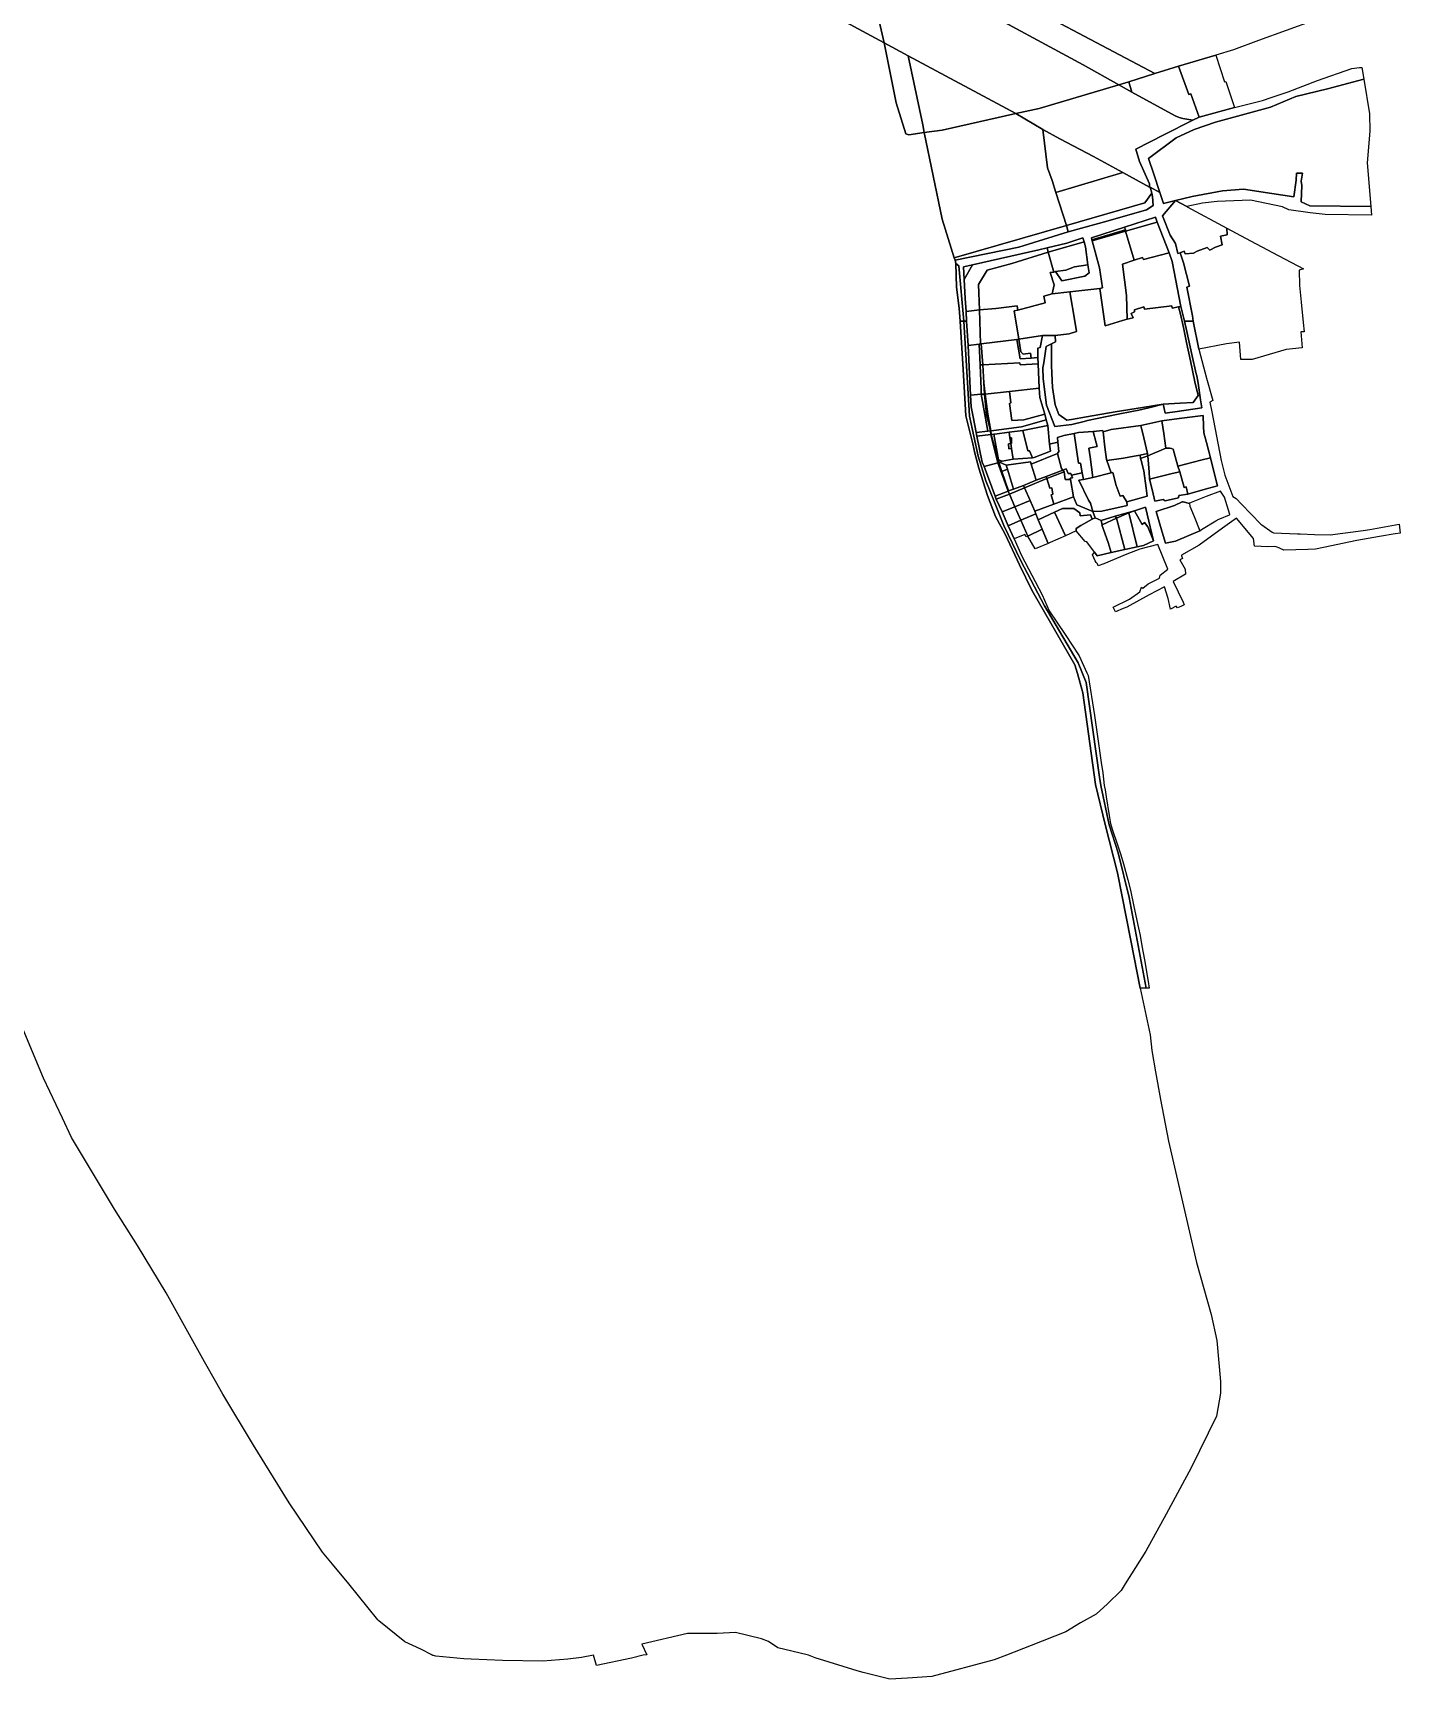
# Model space of a CAD drawing. Header units: feet. Extents: x -1222 to 199575, y -502 to 454509.
# Drawn here: x 332.6 to 742.5, y -501.9 to -8.4 of the extents above; entities that cross this region are included whole.
import ezdxf

# ---------------------------------------------------------------- set-up
doc = ezdxf.new("R2010")
doc.units = ezdxf.units.FT
doc.header["$MEASUREMENT"] = 0
doc.layers.add('지적', color=7, linetype='CONTINUOUS')

msp = doc.modelspace()

# ---------------------------------------------------------------- linework, layer by layer
at = {"layer": '지적', "color": 20}
for points in [[(587.85, -11.35), (553.14, 7.49), (501.83, 35.26), (523.51, 35.38), (545.65, 32.24), (553.14, 29.83), (562.99, 26.06), (578.7, 17.07), (580.8, 14.67), (582.75, 10.89), (587.85, -11.35)], [(595.01, -15.26), (599.43, -35.91), (599.85, -38.26), (595.24, -38.89), (594.35, -38.63), (591.39, -29.31), (587.85, -11.35), (595.01, -15.26)], [(627.3, -32.51), (605.26, -37.52), (599.85, -38.26), (599.43, -35.91), (595.01, -15.26), (627.3, -32.51)], [(661.14, -23.02), (669.01, -20.52), (676.12, -18.37), (679.14, -26.78), (679.74, -26.62), (682.3, -33.67), (680.33, -34.55), (677.36, -33.99), (676.28, -33.74), (675.06, -33.25), (662.04, -26.15), (661.14, -23.02)], [(731.01, -18.78), (731.64, -22.21), (720.75, -25.15), (711.31, -27.45), (703.65, -30.61), (687.22, -35.15), (680.77, -37.3), (675.41, -39.78), (667.08, -46.02), (668.71, -50.71), (670.5, -56.18), (667.56, -54.64), (667.43, -54.57), (667.39, -53.64), (664.35, -46.93), (663.29, -43.22), (671.72, -38.87), (680.33, -34.55), (682.3, -33.67), (692.91, -30.77), (701.27, -28.58), (703.84, -27.73), (708.97, -25.98), (717.8, -22.6), (728.07, -19.08), (730.38, -18.75), (731.01, -18.78)], [(687.26, -15.01), (689.83, -23.01), (690.24, -22.94), (692.91, -30.77), (682.3, -33.67), (679.74, -26.62), (679.14, -26.78), (676.12, -18.37), (687.26, -15.01)], [(658.19, -23.96), (662.04, -26.15), (675.06, -33.25), (676.28, -33.74), (677.36, -33.99), (680.33, -34.55), (671.72, -38.87), (663.29, -43.22), (664.35, -46.93), (667.39, -53.64), (667.43, -54.57), (659.41, -50.2), (650.61, -45.45), (640.52, -40.07), (635.44, -37.31), (627.3, -32.51), (634.31, -30.98), (658.19, -23.96)], [(661.14, -23.02), (662.04, -26.15), (658.19, -23.96), (661.14, -23.02)], [(670.5, -56.18), (668.71, -50.71), (667.08, -46.02), (675.41, -39.78), (680.77, -37.3), (687.22, -35.15), (703.65, -30.61), (711.31, -27.45), (720.75, -25.15), (731.64, -22.21), (733.36, -32.64), (733.44, -37.83), (732.7, -47.34), (733.77, -60.45), (715.46, -60.16), (712.91, -59), (713.1, -54.08), (712.85, -52.83), (713.25, -50.42), (711.44, -50.41), (711.35, -52.49), (710.71, -57.54), (704.03, -56.55), (695.54, -55.19), (689.3, -55.67), (680.13, -57.4), (675.19, -58.64), (671.57, -59.52), (670.5, -56.18)], [(627.3, -32.51), (635.44, -37.31), (636.77, -48.85), (638.15, -52.56), (639.32, -56.16), (642.48, -66.13), (608.79, -75.82), (605.2, -64.22), (599.85, -38.26), (605.26, -37.52), (627.3, -32.51)], [(659.41, -50.2), (639.32, -56.16), (638.15, -52.56), (636.77, -48.85), (635.44, -37.31), (640.52, -40.07), (650.61, -45.45), (659.41, -50.2)], [(667.43, -54.57), (667.56, -54.64), (668.07, -56.36), (665.97, -59.28), (642.48, -66.13), (639.32, -56.16), (659.41, -50.2), (667.43, -54.57)], [(675.19, -58.64), (680.13, -57.4), (689.3, -55.67), (695.54, -55.19), (704.03, -56.55), (710.71, -57.54), (711.35, -52.49), (711.44, -50.41), (713.25, -50.42), (712.85, -52.83), (713.1, -54.08), (712.91, -59), (715.46, -60.16), (733.77, -60.45), (733.94, -62.96), (720.05, -62.79), (715.56, -62.28), (709.2, -61.36), (707.29, -60.48), (697.72, -58.46), (687.65, -58.88), (683.29, -59.44), (678.57, -60.36), (675.19, -58.64)], [(667.56, -54.64), (670.5, -56.18), (671.57, -59.52), (675.19, -58.64), (671.27, -63.21), (673.56, -69.04), (675.19, -71.48), (675.88, -74.47), (676.6, -74.34), (677.6, -77.31), (679.35, -84.29), (678.59, -84.59), (680.25, -93.23), (680.49, -94.75), (677.93, -94.75), (677.13, -91.56), (676.8, -90.37), (674.17, -76.94), (673.27, -74.27), (669.66, -65.14), (669.2, -63.57), (659.9, -66.62), (649.95, -69.8), (650.12, -70.43), (650.22, -70.71), (652.39, -78.77), (653.27, -84.8), (652.48, -84.98), (643.51, -85.98), (638.21, -86.6), (638.79, -83.88), (637.6, -80.2), (638.69, -80.05), (639.16, -79.92), (641.06, -82.71), (647.99, -81.28), (649.26, -80.25), (648.91, -77.92), (648.2, -72.49), (647.75, -71.01), (647.36, -69.81), (642.61, -71.38), (636.71, -72.82), (634.22, -73.44), (614.32, -77.93), (611.61, -78.52), (611.78, -82.26), (612.13, -87.96), (612.39, -91.86), (612.55, -94.75), (611.75, -94.75), (610.2, -78.23), (609.3, -77.48), (609.1, -76.51), (628.19, -72.63), (643.04, -68.01), (655.02, -64.69), (666.49, -61.37), (668.46, -60.11), (668.3, -57.4), (668.07, -56.36), (667.56, -54.64)], [(642.48, -66.13), (665.97, -59.28), (668.07, -56.36), (668.3, -57.4), (668.46, -60.11), (666.49, -61.37), (655.02, -64.69), (643.04, -68.01), (642.48, -66.13)], [(675.19, -58.64), (678.57, -60.36), (678.68, -60.5), (690.53, -66.9), (690.68, -68.85), (688.63, -69.34), (689.21, -71.92), (687.19, -72.59), (685.43, -73.49), (684.72, -72.69), (681.69, -73.83), (680.57, -74.43), (678.05, -74.62), (677.8, -73.84), (676.6, -74.34), (675.88, -74.47), (675.19, -71.48), (673.56, -69.04), (671.27, -63.21), (675.19, -58.64)], [(669.66, -65.14), (660.17, -67.76), (660.14, -67.43), (659.9, -66.62), (669.2, -63.57), (669.66, -65.14)], [(642.48, -66.13), (643.04, -68.01), (628.19, -72.63), (609.1, -76.51), (608.79, -75.82), (642.48, -66.13)], [(660.14, -67.43), (650.12, -70.43), (649.95, -69.8), (659.9, -66.62), (660.14, -67.43)], [(660.17, -67.76), (650.22, -70.71), (650.12, -70.43), (660.14, -67.43), (660.17, -67.76)], [(650.22, -70.71), (660.17, -67.76), (662.79, -76.51), (659.32, -77.74), (660.53, -87.07), (660.73, -94.2), (659.24, -94.62), (654.1, -96.19), (653.87, -94.75), (652.48, -84.98), (653.27, -84.8), (652.39, -78.77), (650.22, -70.71)], [(669.66, -65.14), (673.27, -74.27), (665.54, -76.28), (665.29, -75.65), (662.79, -76.51), (660.17, -67.76), (669.66, -65.14)], [(690.53, -66.9), (696.16, -69.88), (704.28, -74.22), (713.57, -79.09), (712.22, -79.5), (712.41, -84.11), (712.89, -89.07), (713.49, -95.2), (713.72, -97.95), (712.79, -98.02), (713.12, -102.81), (708.34, -103.27), (698.21, -106.23), (694.8, -106.29), (694.36, -101.04), (690.52, -101.59), (682.14, -103.18), (680.49, -94.75), (680.25, -93.23), (678.59, -84.59), (679.35, -84.29), (677.6, -77.31), (676.6, -74.34), (677.8, -73.84), (678.05, -74.62), (680.57, -74.43), (681.69, -73.83), (684.72, -72.69), (685.43, -73.49), (687.19, -72.59), (689.21, -71.92), (688.63, -69.34), (690.68, -68.85), (690.53, -66.9)], [(636.97, -74.13), (626.07, -77.48), (618.74, -79.53), (616.16, -83.78), (616.4, -91.39), (612.39, -91.86), (612.13, -87.96), (611.78, -82.26), (614.32, -77.93), (634.22, -73.44), (636.71, -72.82), (636.97, -74.13)], [(647.75, -71.01), (636.97, -74.13), (636.71, -72.82), (642.61, -71.38), (647.36, -69.81), (647.75, -71.01)], [(647.75, -71.01), (648.2, -72.49), (648.91, -77.92), (644.94, -78.47), (642.31, -79.46), (639.16, -79.92), (638.69, -80.05), (636.97, -74.13), (647.75, -71.01)], [(609.3, -77.48), (610.2, -78.23), (611.75, -94.75), (610.62, -94.75), (610.3, -90.88), (609.56, -84.55), (609.3, -77.48)], [(614.32, -77.93), (611.78, -82.26), (611.61, -78.52), (614.32, -77.93)], [(638.69, -80.05), (637.6, -80.2), (638.79, -83.88), (638.21, -86.6), (635.74, -87.3), (636.08, -89.27), (627.87, -91.47), (627.68, -90.18), (621.33, -90.94), (616.4, -91.39), (616.16, -83.78), (618.74, -79.53), (626.07, -77.48), (636.97, -74.13), (638.69, -80.05)], [(639.16, -79.92), (642.31, -79.46), (644.94, -78.47), (648.91, -77.92), (649.26, -80.25), (647.99, -81.28), (641.06, -82.71), (639.16, -79.92)], [(673.27, -74.27), (674.17, -76.94), (676.8, -90.37), (676.1, -90.5), (674.22, -90.84), (674.05, -90.23), (665.93, -91.23), (665.71, -90.44), (662.85, -91.42), (662.87, -92.01), (661.85, -92.47), (662.53, -93.79), (660.73, -94.2), (660.53, -87.07), (659.32, -77.74), (662.79, -76.51), (665.29, -75.65), (665.54, -76.28), (673.27, -74.27)], [(644.99, -94.75), (645.48, -97.88), (643.32, -98.54), (639.05, -99.06), (636.34, -99.05), (635.31, -99.04), (628.25, -100.14), (626.8, -91.73), (627.87, -91.47), (636.08, -89.27), (635.74, -87.3), (638.21, -86.6), (643.51, -85.98), (644.99, -94.75)], [(652.48, -84.98), (653.87, -94.75), (654.1, -96.19), (659.24, -94.62), (660.73, -94.2), (662.53, -93.79), (661.85, -92.47), (662.87, -92.01), (662.85, -91.42), (665.71, -90.44), (665.93, -91.23), (674.05, -90.23), (674.22, -90.84), (676.1, -90.5), (676.68, -92.65), (677.6, -96.72), (678.52, -101.17), (679.66, -106.66), (680.97, -112.93), (681.93, -117.09), (680.46, -119.12), (676.6, -119.34), (671.48, -119.63), (665.29, -120.62), (657.08, -121.94), (648.48, -123.49), (643.99, -124.24), (642.55, -124.42), (640.21, -122.73), (639.11, -119.84), (638.32, -114.64), (638.1, -110.33), (637.96, -107.96), (637.99, -104.51), (637.95, -101.61), (639.22, -101), (639.05, -99.06), (643.32, -98.54), (645.48, -97.88), (644.99, -94.75), (643.51, -85.98), (652.48, -84.98)], [(612.39, -91.86), (616.4, -91.39), (616.7, -101.58), (616.32, -101.63), (613, -102.04), (612.55, -94.75), (612.39, -91.86)], [(616.4, -91.39), (621.33, -90.94), (627.68, -90.18), (627.87, -91.47), (626.8, -91.73), (628.25, -100.14), (627.59, -100.27), (616.93, -101.56), (616.7, -101.58), (616.4, -91.39)], [(676.8, -90.37), (677.13, -91.56), (677.93, -94.75), (678.56, -97.9), (680.08, -104.75), (681.39, -110.62), (681.59, -111.22), (682.01, -113.33), (682.72, -118.36), (683.06, -120.79), (675.68, -121.87), (672.06, -122.4), (671.79, -121), (671.48, -119.63), (676.6, -119.34), (680.46, -119.12), (681.93, -117.09), (680.97, -112.93), (679.66, -106.66), (678.52, -101.17), (677.6, -96.72), (676.68, -92.65), (676.1, -90.5), (676.8, -90.37)], [(610.62, -94.75), (611.75, -94.75), (613.41, -123.28), (615.99, -135.3), (618.26, -142.6), (620.91, -149.09), (623.75, -156.07), (628.8, -166.67), (635.93, -180.16), (637.09, -182.16), (645.99, -197.25), (648.39, -203.14), (652.39, -231.46), (652.76, -233.99), (655.26, -245.74), (657.98, -254.18), (661.27, -267.53), (666.43, -294.75), (664.58, -294.75), (661.77, -280.41), (657.81, -260.14), (654.08, -245.67), (651.2, -233.65), (647.38, -206.21), (645.77, -200.37), (644.96, -197.77), (632.08, -175.38), (628.4, -167.83), (624.15, -158.61), (621.22, -153.32), (618.85, -147.02), (616.2, -138.81), (615.06, -134.31), (614.38, -131.54), (613.4, -127.6), (612.3, -123.17), (611.49, -109.27), (610.62, -94.75)], [(612.55, -94.75), (613, -102.04), (613.72, -116.99), (613.88, -120.46), (614.5, -123.48), (615.42, -128.18), (615.64, -129.27), (617.26, -137.1), (617.81, -138.31), (621.11, -147.25), (621.42, -148.1), (623.18, -151.92), (624.97, -156.11), (626.81, -160.06), (629.03, -165.03), (635.16, -176.81), (637.34, -181.65), (642.09, -188.71), (646.26, -195.13), (648.56, -200.24), (648.95, -201.02), (650.87, -212.99), (651.9, -220.01), (652.94, -227.13), (653.38, -230.19), (653.82, -233.98), (654.05, -235.28), (654.4, -237.39), (655.27, -242.97), (655.65, -245.34), (656.21, -247.06), (657.8, -251.81), (658.8, -254.73), (659.56, -257.51), (660.84, -262.27), (661.68, -265.32), (662.72, -270.24), (664.09, -276.77), (664.56, -278.97), (665.09, -282.05), (665.84, -286.23), (666.97, -292.76), (667.33, -294.75), (666.43, -294.75), (661.27, -267.53), (657.98, -254.18), (655.26, -245.74), (652.76, -233.99), (652.39, -231.46), (648.39, -203.14), (645.99, -197.25), (637.09, -182.16), (635.93, -180.16), (628.8, -166.67), (623.75, -156.07), (620.91, -149.09), (618.26, -142.6), (615.99, -135.3), (613.41, -123.28), (611.75, -94.75), (612.55, -94.75)], [(677.93, -94.75), (680.49, -94.75), (682.14, -103.18), (684.49, -111.9), (686.35, -118.6), (685.44, -119.05), (686.09, -121.98), (688.89, -136.59), (689.98, -140.97), (692.34, -147.39), (693.4, -147.99), (694.96, -149.69), (700.81, -155.67), (701.06, -155.81), (704.2, -158.02), (704.53, -158.28), (711.72, -158.52), (712.61, -158.53), (716.87, -158.75), (721.56, -158.87), (731.47, -157.49), (733.44, -157.22), (742.29, -155.64), (742.52, -158.33), (741.02, -158.53), (736.32, -159.35), (729.51, -160.57), (719.59, -162.64), (717.12, -163.11), (714.86, -163.19), (707.62, -163.46), (706.6, -162.93), (706.51, -162.87), (705.35, -162.48), (704.85, -162.36), (702.87, -162.42), (698.9, -162.23), (698.58, -159.9), (693.43, -153.82), (689.23, -156.85), (682.31, -161.95), (677.03, -164.96), (677.02, -165.13), (677.32, -165.97), (676.52, -166.31), (678.07, -169.17), (678.17, -170.62), (674.48, -172.82), (677.45, -179.02), (677.79, -179.87), (676.83, -180.32), (675.77, -180.73), (675.43, -180.21), (673.67, -181.08), (673.02, -177.96), (671.91, -174.39), (667.27, -176.81), (660.59, -180.48), (659.48, -180.9), (657.16, -181.93), (656.53, -180.51), (661.38, -178.1), (664.51, -175.89), (664.99, -174.49), (665.36, -174.81), (667.02, -173.52), (670.36, -171.85), (670.62, -170.91), (672.89, -169.18), (669.93, -161.76), (664.45, -163.17), (660.54, -164.63), (653.69, -167.56), (651.96, -168.09), (651.77, -167.53), (651.38, -167.14), (651.14, -166.64), (650.26, -164.87), (650.86, -164.06), (651.73, -165.15), (655.91, -164.09), (659.96, -163.22), (663.68, -162.42), (665.62, -162.03), (668.56, -160.68), (666.16, -150.57), (662.88, -151.66), (657.12, -153.29), (652.88, -154.56), (651.07, -153.73), (650.36, -151.83), (653.06, -151.77), (660.72, -150.01), (660.63, -148.93), (666.66, -147.21), (666.34, -144.82), (665.66, -139.64), (664.91, -136.52), (664.72, -135.91), (666.87, -135.16), (666.9, -135.28), (667.25, -139.91), (667.43, -142.15), (668.25, -145.67), (669.01, -148.79), (671.52, -148.2), (672.12, -148.64), (676.06, -147.71), (676.22, -147.02), (678.9, -146.67), (684.1, -145.19), (687.74, -144.14), (687.71, -143.74), (686.92, -140.63), (685.66, -135.74), (684.45, -131.14), (683.71, -128.22), (683.62, -126.33), (683.45, -123.1), (676.27, -123.98), (671.12, -124.65), (664.79, -126.03), (655.87, -127.25), (653.49, -127.99), (653.43, -127.6), (650.47, -127.87), (646.09, -128.15), (644.77, -128.42), (641.68, -129.06), (639.79, -129.67), (639.9, -131.02), (637.42, -131.64), (636.95, -126.07), (636.36, -124.39), (635.96, -122.62), (634.53, -117.66), (634.32, -114.87), (634.02, -107.54), (633.92, -105.69), (633.86, -102.88), (634.56, -102.63), (635.31, -99.04), (636.34, -99.05), (639.05, -99.06), (639.22, -101), (637.95, -101.61), (636.41, -102.35), (635.66, -107.31), (635.41, -108.77), (635.49, -112.04), (636.52, -119.96), (638.97, -126.38), (644.05, -125.74), (647.77, -124.83), (648.83, -124.58), (654.6, -123.36), (657.97, -122.67), (662.12, -121.85), (664.2, -121.46), (667.14, -120.72), (671.48, -119.63), (671.79, -121), (672.06, -122.4), (675.68, -121.87), (683.06, -120.79), (682.72, -118.36), (682.01, -113.33), (681.59, -111.22), (681.39, -110.62), (680.08, -104.75), (678.56, -97.9), (677.93, -94.75)], [(613, -102.04), (616.32, -101.63), (616.62, -107.89), (616.88, -115.18), (616.91, -116.71), (613.72, -116.99), (613, -102.04)], [(616.7, -101.58), (616.93, -101.56), (617.37, -107.88), (616.62, -107.89), (616.32, -101.63), (616.7, -101.58)], [(616.93, -101.56), (627.59, -100.27), (628.63, -106.04), (631.92, -105.86), (633.92, -105.69), (634.02, -107.54), (628.62, -107.92), (628.47, -107.27), (617.37, -107.88), (616.93, -101.56)], [(628.25, -100.14), (628.76, -103.98), (629.54, -104.64), (631.73, -104.36), (631.92, -105.86), (628.63, -106.04), (627.59, -100.27), (628.25, -100.14)], [(628.25, -100.14), (635.31, -99.04), (634.56, -102.63), (633.86, -102.88), (633.92, -105.69), (631.92, -105.86), (631.73, -104.36), (629.54, -104.64), (628.76, -103.98), (628.25, -100.14)], [(671.48, -119.63), (667.14, -120.72), (664.2, -121.46), (662.12, -121.85), (657.97, -122.67), (654.6, -123.36), (648.83, -124.58), (647.77, -124.83), (644.05, -125.74), (638.97, -126.38), (636.52, -119.96), (635.49, -112.04), (635.41, -108.77), (635.66, -107.31), (636.41, -102.35), (637.95, -101.61), (637.99, -104.51), (637.96, -107.96), (638.1, -110.33), (638.32, -114.64), (639.11, -119.84), (640.21, -122.73), (642.55, -124.42), (643.99, -124.24), (648.48, -123.49), (657.08, -121.94), (665.29, -120.62), (671.48, -119.63)], [(617.37, -107.88), (617.72, -113.26), (617.94, -116.68), (616.91, -116.71), (616.88, -115.18), (616.62, -107.89), (617.37, -107.88)], [(634.02, -107.54), (634.32, -114.87), (625.44, -115.89), (618.15, -116.66), (617.72, -113.26), (617.37, -107.88), (628.47, -107.27), (628.62, -107.92), (634.02, -107.54)], [(617.72, -113.26), (618.15, -116.66), (617.94, -116.68), (617.72, -113.26)], [(616.91, -116.71), (618.92, -127.79), (615.42, -128.18), (614.5, -123.48), (613.88, -120.46), (613.72, -116.99), (616.91, -116.71)], [(616.91, -116.71), (617.94, -116.68), (618.48, -122.9), (619.66, -127.7), (618.92, -127.79), (616.91, -116.71)], [(619.8, -127.66), (619.66, -127.7), (618.48, -122.9), (617.94, -116.68), (618.15, -116.66), (618.89, -122.67), (619.8, -127.66)], [(625.44, -115.89), (625.85, -119.22), (625.45, -119.46), (626.07, -124.52), (629.69, -124.37), (635.96, -122.62), (636.36, -124.39), (628.96, -126.46), (620.74, -127.57), (619.8, -127.66), (618.89, -122.67), (618.15, -116.66), (625.44, -115.89)], [(634.32, -114.87), (634.53, -117.66), (635.96, -122.62), (629.69, -124.37), (626.07, -124.52), (625.45, -119.46), (625.85, -119.22), (625.44, -115.89), (634.32, -114.87)], [(672.28, -132.86), (671.66, -128.42), (671.12, -124.65), (676.27, -123.98), (683.45, -123.1), (683.62, -126.33), (683.71, -128.22), (684.45, -131.14), (685.66, -135.74), (682.73, -136.49), (675.9, -138.24), (675.12, -135.38), (674.53, -133.2), (674, -132.97), (673.48, -132.85), (672.28, -132.86)], [(619.66, -127.7), (619.78, -128.78), (615.64, -129.27), (615.42, -128.18), (618.92, -127.79), (619.66, -127.7)], [(619.66, -127.7), (619.8, -127.66), (619.95, -128.76), (619.78, -128.78), (619.66, -127.7)], [(636.95, -126.07), (629.37, -127.54), (625.29, -128.08), (620.96, -128.65), (620.72, -128.68), (619.95, -128.76), (619.8, -127.66), (620.74, -127.57), (628.96, -126.46), (636.36, -124.39), (636.95, -126.07)], [(620.72, -128.68), (620.96, -128.65), (625.29, -128.08), (625.54, -129.74), (625.83, -131.48), (625.07, -131.57), (625.17, -133.04), (626, -132.91), (626.5, -136.17), (623.19, -136.77), (622.08, -136.32), (620.72, -128.68)], [(625.29, -128.08), (629.37, -127.54), (630.88, -133.65), (631.36, -133.69), (632.32, -135.8), (626.5, -136.17), (626, -132.91), (625.83, -131.48), (626.04, -131.44), (625.97, -129.71), (625.54, -129.74), (625.29, -128.08)], [(629.37, -127.54), (636.95, -126.07), (637.42, -131.64), (637.71, -133.78), (632.8, -135.68), (632.32, -135.8), (631.36, -133.69), (630.88, -133.65), (629.37, -127.54)], [(650.47, -127.87), (651.4, -131.23), (651.71, -132.34), (649.21, -132.81), (649.56, -135.49), (650.43, -141.67), (647.57, -142.27), (647.23, -140.27), (646.7, -137.37), (646.06, -137.34), (644.77, -128.42), (646.09, -128.15), (650.47, -127.87)], [(650.47, -127.87), (653.43, -127.6), (653.49, -127.99), (654.04, -132.52), (654.53, -136.24), (654.63, -136.51), (655.91, -140.29), (650.43, -141.67), (649.56, -135.49), (649.21, -132.81), (651.71, -132.34), (651.4, -131.23), (650.47, -127.87)], [(664.79, -126.03), (665.64, -129.74), (666.79, -134.49), (664.62, -134.93), (662.78, -135.28), (659.55, -135.82), (654.63, -136.51), (654.53, -136.24), (654.04, -132.52), (653.49, -127.99), (655.87, -127.25), (664.79, -126.03)], [(671.12, -124.65), (671.66, -128.42), (672.28, -132.86), (666.87, -135.16), (666.79, -134.49), (665.64, -129.74), (664.79, -126.03), (671.12, -124.65)], [(615.64, -129.27), (619.78, -128.78), (621.86, -137.21), (617.81, -138.31), (617.26, -137.1), (615.64, -129.27)], [(619.95, -128.76), (622.16, -137.12), (621.86, -137.21), (619.78, -128.78), (619.95, -128.76)], [(619.95, -128.76), (620.72, -128.68), (622.08, -136.32), (623.19, -136.77), (622.38, -137.05), (622.16, -137.12), (619.95, -128.76)], [(639.9, -131.02), (640.23, -133.81), (639.79, -134.47), (631.88, -137.62), (631.67, -136.99), (624.45, -137.99), (622.38, -137.05), (623.19, -136.77), (626.5, -136.17), (632.32, -135.8), (632.8, -135.68), (637.71, -133.78), (637.42, -131.64), (639.9, -131.02)], [(626, -132.91), (625.17, -133.04), (625.07, -131.57), (625.83, -131.48), (626, -132.91)], [(625.83, -131.48), (625.54, -129.74), (625.97, -129.71), (626.04, -131.44), (625.83, -131.48)], [(644.77, -128.42), (646.06, -137.34), (646.7, -137.37), (647.23, -140.27), (644, -140.92), (643.81, -140.44), (642.95, -140.47), (642.36, -139.01), (641.37, -139.42), (641, -138.95), (639.79, -134.47), (640.23, -133.81), (639.9, -131.02), (639.79, -129.67), (641.68, -129.06), (644.77, -128.42)], [(666.87, -135.16), (672.28, -132.86), (673.48, -132.85), (674, -132.97), (674.53, -133.2), (675.12, -135.38), (675.9, -138.24), (676.45, -139.93), (674.18, -140.49), (667.43, -142.15), (667.25, -139.91), (666.9, -135.28), (666.87, -135.16)], [(621.86, -137.21), (624.99, -145.72), (621.11, -147.25), (617.81, -138.31), (621.86, -137.21)], [(622.16, -137.12), (623.09, -139.83), (625.1, -145.68), (624.99, -145.72), (621.86, -137.21), (622.16, -137.12)], [(622.16, -137.12), (622.38, -137.05), (624.45, -137.99), (624.82, -139.2), (623.09, -139.83), (622.16, -137.12)], [(631.88, -137.62), (633.45, -142.46), (629.58, -144.03), (626.63, -145.11), (624.82, -139.2), (624.45, -137.99), (631.67, -136.99), (631.88, -137.62)], [(631.88, -137.62), (639.79, -134.47), (641, -138.95), (641.37, -139.42), (636.44, -141.34), (633.45, -142.46), (631.88, -137.62)], [(664.62, -134.93), (664.72, -135.91), (664.91, -136.52), (665.66, -139.64), (666.34, -144.82), (666.66, -147.21), (660.63, -148.93), (659.38, -147.01), (658.62, -147.25), (657.39, -144.07), (656.37, -140.12), (655.91, -140.29), (654.63, -136.51), (659.55, -135.82), (662.78, -135.28), (664.62, -134.93)], [(664.62, -134.93), (666.79, -134.49), (666.87, -135.16), (664.72, -135.91), (664.62, -134.93)], [(685.66, -135.74), (686.92, -140.63), (687.71, -143.74), (687.74, -144.14), (684.1, -145.19), (678.9, -146.67), (678.35, -144.46), (677.81, -144.66), (676.45, -139.93), (675.9, -138.24), (682.73, -136.49), (685.66, -135.74)], [(623.09, -139.83), (624.82, -139.2), (626.63, -145.11), (625.1, -145.68), (623.09, -139.83)], [(636.6, -141.98), (629.93, -144.76), (629.58, -144.03), (633.45, -142.46), (636.44, -141.34), (636.6, -141.98)], [(629.93, -144.76), (636.6, -141.98), (637.49, -144.86), (638.07, -144.71), (638.44, -146.61), (637.86, -146.82), (638.73, -149.61), (633.02, -151.79), (631.58, -148.57), (629.93, -144.76)], [(641.8, -139.92), (636.6, -141.98), (636.44, -141.34), (641.37, -139.42), (641.8, -139.92)], [(636.6, -141.98), (641.8, -139.92), (642.08, -142.2), (643.69, -142.26), (644.56, -147.41), (638.73, -149.61), (637.86, -146.82), (638.44, -146.61), (638.07, -144.71), (637.49, -144.86), (636.6, -141.98)], [(641.8, -139.92), (641.37, -139.42), (642.36, -139.01), (642.95, -140.47), (643.81, -140.44), (644, -140.92), (644.25, -141.79), (643.63, -141.83), (643.69, -142.26), (642.08, -142.2), (641.8, -139.92)], [(644, -140.92), (647.23, -140.27), (647.57, -142.27), (646.18, -142.42), (649.08, -148.42), (649.71, -149.3), (650.36, -151.83), (645.62, -149.88), (644.56, -147.41), (643.69, -142.26), (643.63, -141.83), (644.25, -141.79), (644, -140.92)], [(655.91, -140.29), (656.37, -140.12), (657.39, -144.07), (658.62, -147.25), (659.38, -147.01), (660.63, -148.93), (660.72, -150.01), (653.06, -151.77), (650.36, -151.83), (649.71, -149.3), (649.08, -148.42), (646.18, -142.42), (647.57, -142.27), (650.43, -141.67), (655.91, -140.29)], [(676.45, -139.93), (677.81, -144.66), (678.35, -144.46), (678.9, -146.67), (676.22, -147.02), (676.06, -147.71), (672.12, -148.64), (671.52, -148.2), (669.01, -148.79), (668.25, -145.67), (667.43, -142.15), (674.18, -140.49), (676.45, -139.93)], [(624.99, -145.72), (625.38, -146.61), (621.42, -148.1), (621.11, -147.25), (624.99, -145.72)], [(625.38, -146.61), (626.96, -150.46), (623.18, -151.92), (621.42, -148.1), (625.38, -146.61)], [(629.93, -144.76), (625.38, -146.61), (624.99, -145.72), (625.1, -145.68), (626.63, -145.11), (629.58, -144.03), (629.93, -144.76)], [(629.93, -144.76), (631.58, -148.57), (626.96, -150.46), (625.38, -146.61), (629.93, -144.76)], [(644.56, -147.41), (645.62, -149.88), (650.36, -151.83), (651.07, -153.73), (650.22, -154.16), (649.65, -152.81), (646.59, -153.17), (646.48, -152.27), (644.68, -150.93), (641.3, -150.91), (638.91, -152.06), (634, -154.31), (633.32, -152.58), (633.02, -151.79), (638.73, -149.61), (644.56, -147.41)], [(684.4, -147.37), (679.4, -149.32), (679.36, -149.45), (677.52, -148.9), (677.22, -148.99), (674.88, -150.08), (669.37, -151.87), (671.23, -158.07), (672.2, -161.3), (675.22, -160.74), (682.44, -157.59), (683, -157.21), (687.24, -154.67), (688.17, -154.16), (688.48, -154.02), (691.33, -152.87), (691.47, -152.79), (689.85, -147.5), (688.71, -145.71), (684.4, -147.37)], [(623.18, -151.92), (626.96, -150.46), (628.78, -154.44), (624.97, -156.11), (623.18, -151.92)], [(626.96, -150.46), (631.58, -148.57), (633.02, -151.79), (633.32, -152.58), (628.78, -154.44), (626.96, -150.46)], [(633.32, -152.58), (634, -154.31), (635.16, -157.09), (630.9, -159.27), (628.78, -154.44), (633.32, -152.58)], [(638.91, -152.06), (642.24, -159.11), (637.61, -161.1), (637.05, -161.39), (635.16, -157.09), (634, -154.31), (638.91, -152.06)], [(650.22, -154.16), (646.75, -156.08), (645.35, -156.94), (645.44, -157.65), (642.24, -159.11), (638.91, -152.06), (641.3, -150.91), (644.68, -150.93), (646.48, -152.27), (646.59, -153.17), (649.65, -152.81), (650.22, -154.16)], [(662.88, -151.66), (661.18, -152.29), (657.48, -153.85), (657.12, -153.29), (662.88, -151.66)], [(657.48, -153.85), (661.18, -152.29), (663.68, -162.42), (659.96, -163.22), (657.48, -153.85)], [(662.88, -151.66), (665.17, -155.72), (665.92, -155.12), (666.92, -156.45), (668.56, -160.68), (665.62, -162.03), (663.68, -162.42), (661.18, -152.29), (662.88, -151.66)], [(668.56, -160.68), (666.92, -156.45), (665.92, -155.12), (665.17, -155.72), (662.88, -151.66), (666.16, -150.57), (668.56, -160.68)], [(679.36, -149.45), (679.49, -150.26), (680.73, -153.37), (682.44, -157.59), (675.22, -160.74), (672.2, -161.3), (671.23, -158.07), (669.37, -151.87), (674.88, -150.08), (677.22, -148.99), (677.52, -148.9), (679.36, -149.45)], [(628.78, -154.44), (630.9, -159.27), (630.39, -159.43), (629.98, -158.7), (626.81, -160.06), (624.97, -156.11), (628.78, -154.44)], [(635.16, -157.09), (637.05, -161.39), (633.12, -163.08), (630.9, -159.27), (635.16, -157.09)], [(651.07, -153.73), (652.88, -154.56), (653.24, -155.83), (653.05, -155.88), (654.98, -161.16), (655.91, -164.09), (651.73, -165.15), (650.86, -164.06), (648.6, -160.91), (648.07, -160.88), (645.44, -157.65), (645.35, -156.94), (646.75, -156.08), (650.22, -154.16), (651.07, -153.73)], [(657.12, -153.29), (657.48, -153.85), (653.24, -155.83), (652.88, -154.56), (657.12, -153.29)], [(653.24, -155.83), (657.48, -153.85), (659.96, -163.22), (655.91, -164.09), (654.98, -161.16), (653.05, -155.88), (653.24, -155.83)]]:
    msp.add_lwpolyline(points, close=True, dxfattribs=at)
for points in [[(613.78, 0.26), (647.46, -17.97), (658.19, -23.96), (634.31, -30.98), (627.3, -32.51), (595.01, -15.26), (587.85, -11.35), (582.75, 10.89)], [(553.14, 7.49), (587.85, -11.35), (591.39, -29.31), (594.35, -38.63), (595.24, -38.89), (599.85, -38.26), (605.2, -64.22), (608.79, -75.82), (609.1, -76.51), (609.3, -77.48), (609.56, -84.55), (610.3, -90.88), (610.62, -94.75), (611.49, -109.27), (612.3, -123.17), (613.4, -127.6), (614.38, -131.54), (615.06, -134.31), (616.2, -138.81), (618.85, -147.02), (621.22, -153.32), (624.15, -158.61), (628.4, -167.83), (632.08, -175.38), (644.96, -197.77), (645.77, -200.37), (647.38, -206.21), (651.2, -233.65), (654.08, -245.67), (657.81, -260.14), (661.77, -280.41), (664.58, -294.75), (667.55, -308.75), (668.13, -313.44), (669.23, -319.83), (670.66, -328.1), (673.09, -340.65), (681.47, -377.02), (685.87, -392.55), (687.57, -400.35), (688.66, -412.65), (688.72, -416.12), (687.45, -423.11), (679.88, -438.55), (672.35, -452.46), (666.33, -463.52), (660.09, -473.35), (658.89, -475.3), (654.83, -479.37), (651.37, -482.42), (646.65, -485.05), (642.31, -487.74), (631.92, -491.81), (624.52, -494.75), (620.85, -496.14), (602.07, -501.12), (594.84, -501.6), (589.55, -501.89), (584.71, -500.69), (581.56, -499.92), (579.69, -499.39), (567.12, -495.55), (565.1, -494.75), (564.71, -494.59), (555.94, -492.54), (553.14, -490.65), (551.09, -489.85), (543.21, -487.97), (537.79, -488.22), (528.84, -488.26), (515.15, -491.42), (516.63, -494.63), (515.56, -494.75), (512.1, -495.58), (501.53, -497.86), (500.69, -494.75), (497.09, -495.37), (492.99, -495.88), (485.47, -496.47), (473.42, -496.27), (463.96, -495.93), (461.79, -495.84), (453.44, -495.02), (452.27, -494.75), (452.37, -494.75), (448.9, -492.93), (444.09, -490.76), (436.32, -484.42), (436.03, -484.08), (427.26, -473.34), (422.36, -467.39), (419.43, -463.88), (409.37, -449.02), (398.76, -431.72), (389.51, -416.45), (387.33, -412.55), (384.05, -406.74), (372.52, -386.09), (363.98, -371.9), (357.03, -360.97), (351.38, -351.56), (344.15, -339.52), (341.43, -333.74), (335.76, -321.72), (329.15, -305.91)], [(617.92, 6.59), (669.01, -20.52), (661.14, -23.02), (658.19, -23.96), (647.46, -17.97), (613.78, 0.26)], [(716.66, -4.65), (700.08, -10.68), (692.62, -13.39), (687.26, -15.01), (676.12, -18.37), (669.01, -20.52), (617.92, 6.59)]]:
    msp.add_lwpolyline(points, dxfattribs=at)

doc.saveas('drawing.dxf')
